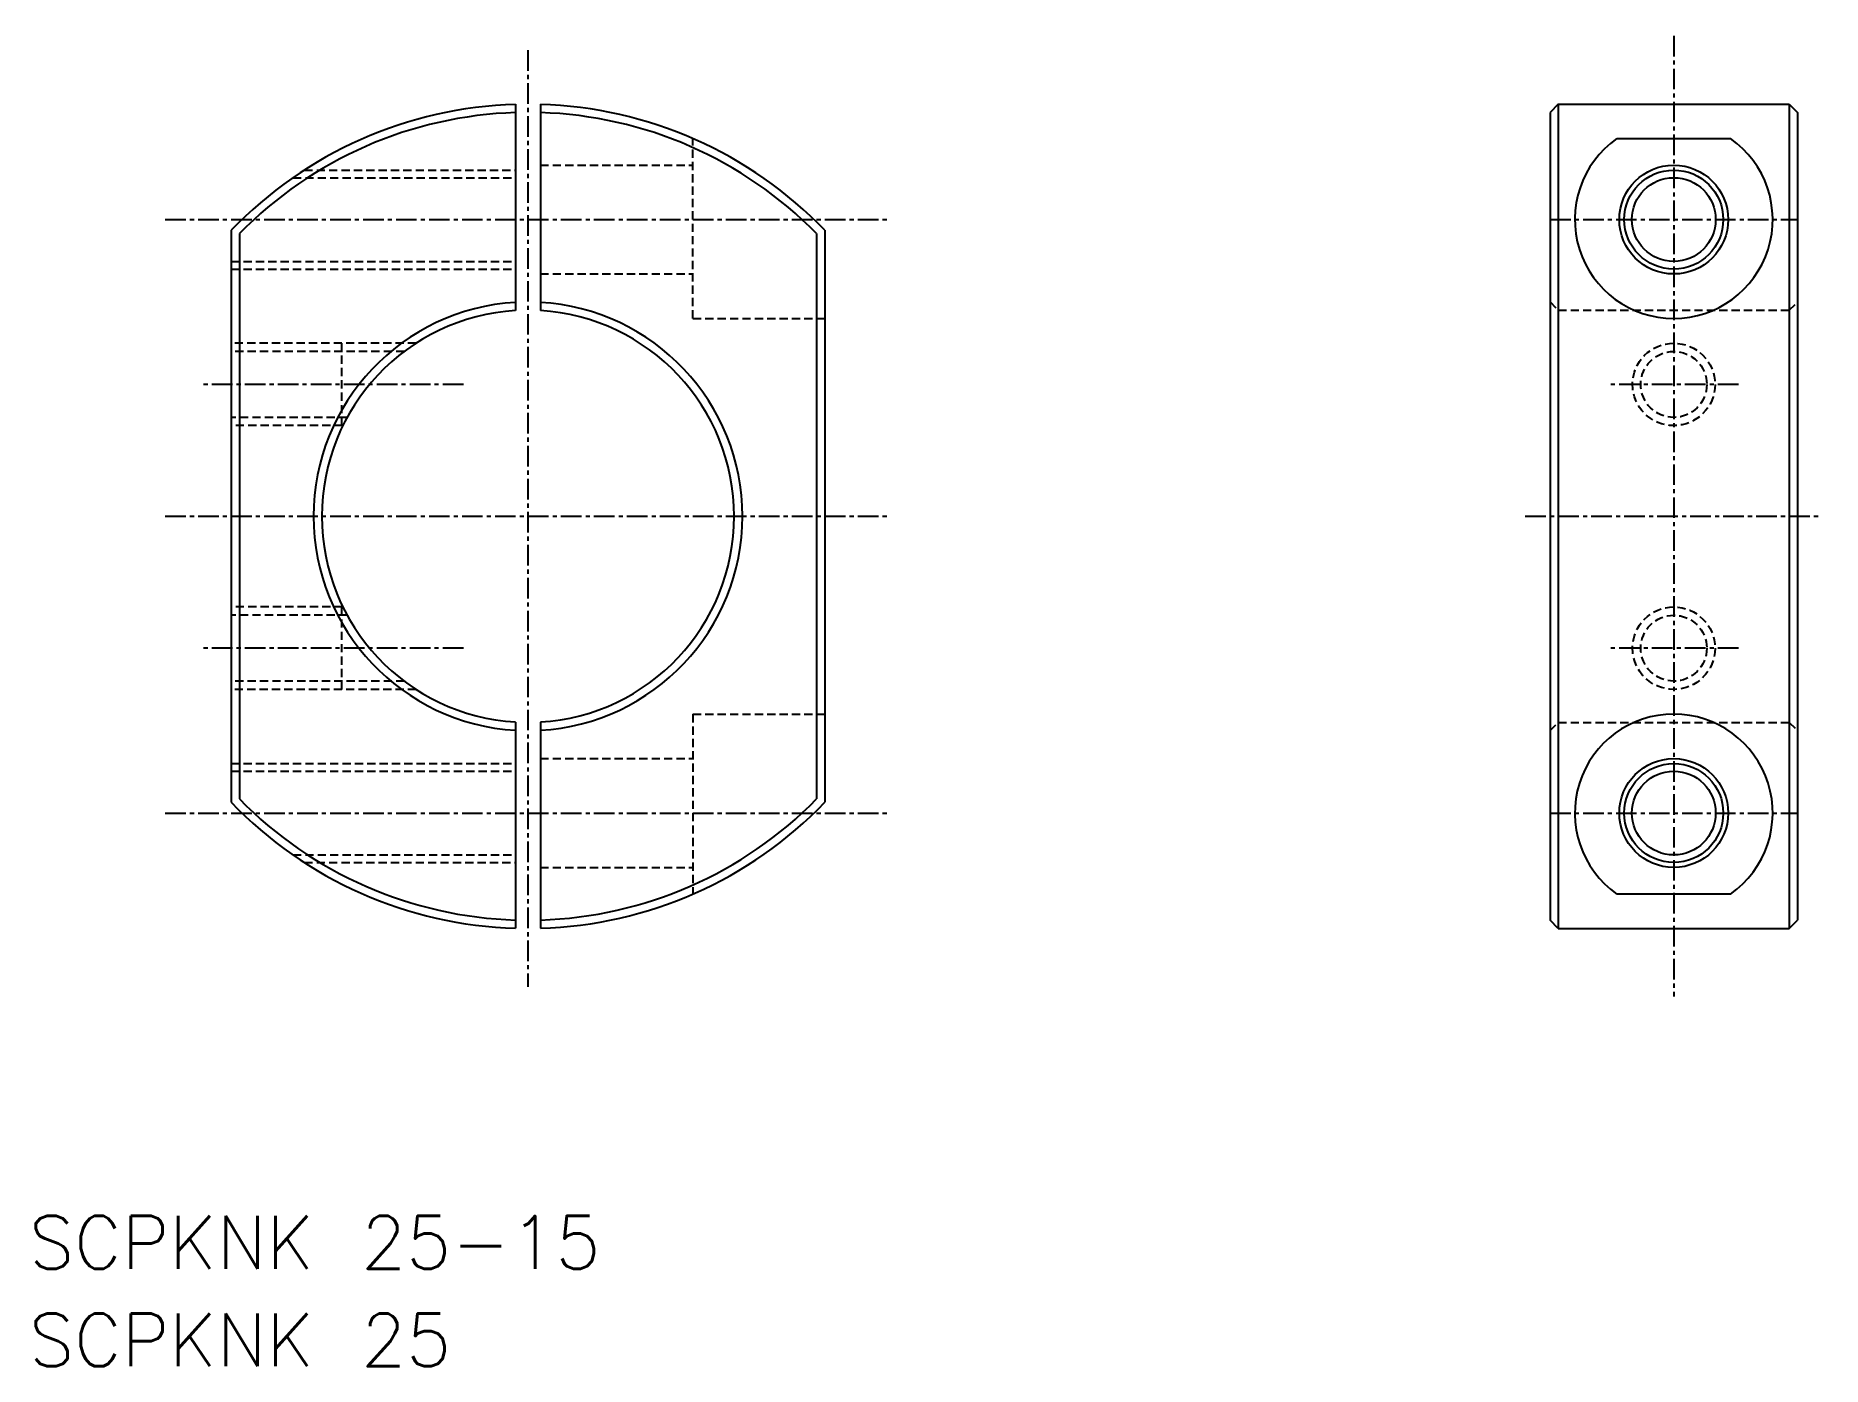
# Model space of a CAD drawing. Extents: x 744 to 853, y 56 to 137.
import ezdxf

# ---------------------------------------------------------------- set-up
doc = ezdxf.new("R2010")
doc.units = 0
doc.linetypes.add('CENTER', pattern=[2, 1.25, -0.25, 0.25, -0.25])
doc.linetypes.add('DASHED', pattern=[0.75, 0.5, -0.25])
doc.layers.get('0').update_dxf_attribs({"linetype": 'CONTINUOUS'})
doc.layers.add('CENTER', color=1, linetype='CENTER')
doc.styles.get("Standard").update_dxf_attribs({"font": 'txt.shx', "bigfont": 'bigfont.shx'})

msp = doc.modelspace()

# ---------------------------------------------------------------- linework, layer by layer
at = {"color": 7, "linetype": 'CONTINUOUS'}
for p, q in [((773.44, 132.43), (773.44, 119.92)), ((774.94, 132.43), (774.94, 119.92)), ((836.66, 132.44), (836.16, 131.94)), ((836.66, 132.44), (850.66, 132.44)), ((836.66, 132.44), (836.66, 82.44)), ((850.66, 132.44), (851.16, 131.94)), ((850.66, 132.44), (850.66, 82.44)), ((836.16, 131.94), (836.16, 82.94)), ((851.16, 131.94), (851.16, 82.94)), ((840.22, 130.36), (847.11, 130.36)), ((756.19, 124.79), (756.19, 90.09)), ((756.69, 124.59), (756.69, 90.3)), ((791.69, 124.59), (791.69, 90.3)), ((792.19, 124.79), (792.19, 90.09)), ((773.44, 94.96), (773.44, 82.45)), ((774.94, 94.96), (774.94, 82.45)), ((840.22, 84.53), (847.11, 84.53)), ((836.66, 82.44), (836.16, 82.94)), ((836.66, 82.44), (850.66, 82.44)), ((850.66, 82.44), (851.16, 82.94))]:
    msp.add_line(p, q, dxfattribs=at)
at = {"color": 3, "linetype": 'DASHED'}
for p, q in [((784.19, 119.44), (784.19, 130.36)), ((759.94, 127.98), (773.44, 127.98)), ((760.63, 128.44), (773.44, 128.44)), ((774.94, 128.74), (784.19, 128.74)), ((756.19, 122.9), (773.44, 122.9)), ((756.19, 122.44), (773.44, 122.44)), ((774.94, 122.14), (784.19, 122.14)), ((836.16, 120.44), (836.66, 119.94)), ((850.66, 119.94), (851.16, 120.44)), ((784.19, 119.44), (792.19, 119.44)), ((836.66, 119.94), (850.66, 119.94)), ((836.66, 119.94), (836.66, 94.94)), ((850.66, 119.94), (850.66, 94.94)), ((767.41, 117.94), (756.19, 117.94)), ((766.69, 117.44), (756.19, 117.44)), ((762.89, 117.94), (762.89, 112.94)), ((763.23, 113.44), (756.19, 113.44)), ((762.97, 112.94), (756.19, 112.94)), ((762.97, 101.94), (756.19, 101.94)), ((762.89, 101.94), (762.89, 96.94)), ((763.23, 101.44), (756.19, 101.44)), ((766.69, 97.44), (756.19, 97.44)), ((767.41, 96.94), (756.19, 96.94)), ((784.19, 95.44), (784.19, 84.53)), ((784.19, 95.44), (792.19, 95.44)), ((836.16, 94.44), (836.66, 94.94)), ((836.66, 94.94), (850.66, 94.94)), ((850.66, 94.94), (851.16, 94.44)), ((756.19, 92.44), (773.44, 92.44)), ((774.94, 92.74), (784.19, 92.74)), ((756.19, 91.98), (773.44, 91.98)), ((759.94, 86.9), (773.44, 86.9)), ((760.63, 86.44), (773.44, 86.44)), ((774.94, 86.14), (784.19, 86.14))]:
    msp.add_line(p, q, dxfattribs=at)
at = {"color": 7, "linetype": 'CONTINUOUS'}
for centre, radius in [((843.66, 125.44), 3.3), ((843.66, 125.44), 2.54), ((843.66, 89.44), 3.3), ((843.66, 89.44), 2.54)]:
    msp.add_circle(centre, radius, dxfattribs=at)
at = {"color": 3, "linetype": 'CONTINUOUS'}
for centre in [(843.66, 125.44), (843.66, 89.44)]:
    msp.add_circle(centre, 3, dxfattribs=at)
at = {"color": 3, "linetype": 'DASHED'}
for centre, radius in [((843.66, 115.44), 2.5), ((843.66, 115.44), 2), ((843.66, 99.44), 2.5), ((843.66, 99.44), 2)]:
    msp.add_circle(centre, radius, dxfattribs=at)
at = {"color": 7, "linetype": 'CONTINUOUS'}
for centre, radius, start, end in [((774.19, 107.44), 25, 91.7191, 136.0545), ((774.19, 107.44), 25, 43.9455, 88.2809), ((774.19, 107.44), 24.5, 91.7542, 135.5847), ((774.19, 107.44), 24.5, 44.4153, 88.2458), ((843.66, 125.44), 6, 125.0338, 54.9662), ((774.19, 107.44), 13, 93.3074, 266.6926), ((774.19, 107.44), 13, 273.3074, 86.6926), ((774.19, 107.44), 12.5, 93.4398, 266.5602), ((774.19, 107.44), 12.5, 273.4398, 86.5602), ((843.66, 89.44), 6, 305.0338, 234.9662), ((774.19, 107.44), 25, 223.9455, 268.2809), ((774.19, 107.44), 24.5, 224.4153, 268.2458), ((774.19, 107.44), 24.5, 271.7542, 315.5847), ((774.19, 107.44), 25, 271.7191, 316.0545)]:
    msp.add_arc(centre, radius, start, end, dxfattribs=at)
at = {"layer": 'CENTER', "color": 1, "linetype": 'CENTER'}
for p, q in [((843.66, 136.59), (843.66, 78.32)), ((774.19, 135.71), (774.19, 78.89)), ((752.19, 125.44), (796.19, 125.44)), ((836.16, 125.44), (851.16, 125.44)), ((770.27, 115.44), (754.42, 115.44)), ((847.59, 115.44), (839.74, 115.44)), ((752.19, 107.44), (796.19, 107.44)), ((834.66, 107.44), (852.66, 107.44)), ((770.27, 99.44), (754.42, 99.44)), ((847.59, 99.44), (839.74, 99.44)), ((752.19, 89.44), (796.19, 89.44)), ((836.16, 89.44), (851.16, 89.44))]:
    msp.add_line(p, q, dxfattribs=at)

# ---------------------------------------------------------------- texts
at = {"color": 7, "linetype": 'CONTINUOUS'}
for s, p in [('SCPKNK 25-15', (743.93, 61.8)), ('SCPKNK 25', (743.93, 55.88))]:
    msp.add_text(s, height=3.2, dxfattribs=at).set_placement(p)

doc.saveas('drawing.dxf')
